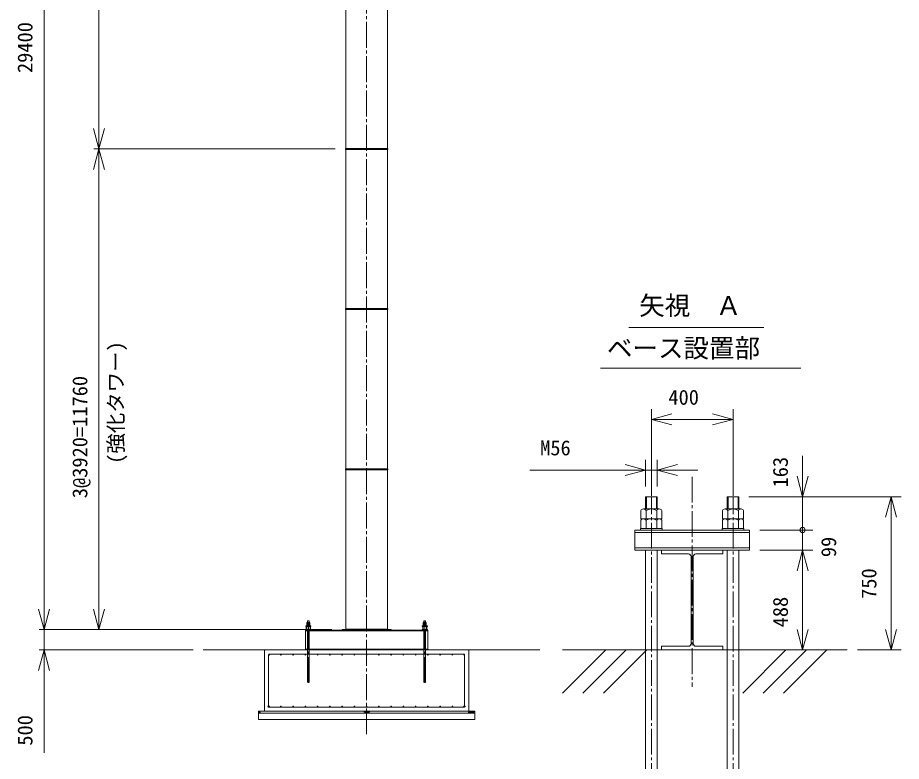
# Model space of a CAD drawing. Units: millimetres, scale not verified, with parts at other scales. Extents: x -21927 to 21954, y -31302 to 34257.
# Drawn here: x -21927 to -289, y -18047 to 149 of the extents above; entities that cross this region are included whole.
import ezdxf
from ezdxf.enums import TextEntityAlignment as Align

# ---------------------------------------------------------------- set-up
doc = ezdxf.new("R2010")
doc.units = ezdxf.units.MM
doc.header["$LTSCALE"] = 70
doc.linetypes.add('CHAIN2', pattern=[12, 9, -1, 1, -1])
for name, color, linetype, lineweight in [('0-3_05 寸法', 7, 'Continuous', 18), ('0-4_10 当社外形線', 3, 'Continuous', 18), ('0-5_12 当社中心線', 3, 'CHAIN2', 18), ('0-6_20 躯体・土木、外形線', 1, 'Continuous', 18)]:
    doc.layers.add(name, color=color, linetype=linetype, lineweight=lineweight)
doc.styles.add('ＭＳ ゴシック', font='')
doc.styles.get('ＭＳ ゴシック').set_extended_font_data('MS Gothic')

msp = doc.modelspace()

# ---------------------------------------------------------------- linework, layer by layer
at = {"layer": '0-3_05 寸法'}
for p, q in [((-21279.22, 14077.87), (-21279.22, -14322.13)), ((-19935.54, -2562.13), (-19935.54, 14077.87)), ((-19935.54, -3062.13), (-19935.54, -2562.13)), ((-14150.68, -3062.13), (-20060.54, -3062.13)), ((-14150.68, -3062.13), (-20060.54, -3062.13)), ((-19935.54, -3062.13), (-19935.54, -3562.13)), ((-19935.54, -14322.13), (-19935.54, -3562.13)), ((-6960.56, -7428.2), (-3657.09, -7428.2)), ((-7652.66, -8428.2), (-2750.2, -8428.2)), ((-6409.86, -11547.13), (-6409.86, -9431.64)), ((-4409.86, -11547.13), (-4409.86, -9431.64)), ((-6409.86, -9681.64), (-5909.86, -9681.64)), ((-5909.86, -9681.64), (-4909.86, -9681.64)), ((-4409.86, -9681.64), (-4909.86, -9681.64)), ((-2708.03, -11072.13), (-2708.03, -10572.13)), ((-6549.86, -11322.13), (-6549.86, -10669.66)), ((-6269.86, -11322.13), (-6269.86, -10669.66)), ((-7049.86, -10919.66), (-9383.2, -10919.66)), ((-6549.86, -10919.66), (-7049.86, -10919.66)), ((-6269.86, -10919.66), (-6549.86, -10919.66)), ((-6269.86, -10919.66), (-5769.86, -10919.66)), ((-5769.86, -10919.66), (-5269.86, -10919.66)), ((-2708.03, -11572.13), (-2708.03, -11072.13)), ((-4019.86, -11572.13), (-289.25, -11572.13)), ((-4019.86, -11572.13), (-2458.03, -11572.13)), ((-2708.03, -12387.13), (-2708.03, -11572.13)), ((-539.25, -11572.13), (-539.25, -12072.13)), ((-2708.03, -12387.13), (-2708.03, -11887.13)), ((-539.25, -12072.13), (-539.25, -14822.13)), ((-3754.86, -12387.13), (-2458.03, -12387.13)), ((-3754.86, -12387.13), (-2458.03, -12387.13)), ((-2708.03, -12882.13), (-2708.03, -12387.13)), ((-2708.03, -12387.13), (-2708.03, -12887.13)), ((-3754.86, -12882.13), (-2458.03, -12882.13)), ((-3754.86, -12882.13), (-2458.03, -12882.13)), ((-2708.03, -12882.13), (-2708.03, -13382.13)), ((-2708.03, -12882.13), (-2708.03, -13382.13)), ((-2708.03, -14822.13), (-2708.03, -13382.13)), ((-2708.03, -13382.13), (-2708.03, -13882.13)), ((-21279.22, -14322.13), (-21279.22, -13822.13)), ((-21279.22, -14822.13), (-21279.22, -14322.13)), ((-21279.22, -14822.13), (-21279.22, -14322.13)), ((-19935.54, -14822.13), (-19935.54, -14322.13)), ((-14232.68, -14822.13), (-21404.22, -14822.13)), ((-14232.68, -14822.13), (-21404.22, -14822.13)), ((-21279.22, -14822.13), (-21279.22, -15322.13)), ((-14231.68, -14822.13), (-20060.54, -14822.13)), ((-2708.03, -15322.13), (-2708.03, -14822.13)), ((-539.25, -15322.13), (-539.25, -14822.13)), ((-17632.68, -15322.13), (-21404.22, -15322.13)), ((-21279.22, -15322.13), (-21279.22, -15822.13)), ((-4019.86, -15322.13), (-2458.03, -15322.13)), ((-1363.47, -15322.13), (-289.25, -15322.13)), ((-21279.22, -15822.13), (-21279.22, -17838.8))]:
    msp.add_line(p, q, dxfattribs=at)
for points in [[(-19801.56, -2562.13), (-19935.54, -3062.13), (-20069.51, -2562.13)], [(-20069.51, -3562.13), (-19935.54, -3062.13), (-19801.56, -3562.13)], [(-5909.86, -9815.62), (-6409.86, -9681.64), (-5909.86, -9547.67)], [(-4909.86, -9547.67), (-4409.86, -9681.64), (-4909.86, -9815.62)], [(-7049.86, -10785.68), (-6549.86, -10919.66), (-7049.86, -11053.63)], [(-5769.86, -11053.63), (-6269.86, -10919.66), (-5769.86, -10785.68)], [(-2574.05, -11072.13), (-2708.03, -11572.13), (-2842, -11072.13)], [(-673.23, -12072.13), (-539.25, -11572.13), (-405.28, -12072.13)], [(-2842, -13382.13), (-2708.03, -12882.13), (-2574.05, -13382.13)], [(-2842, -13382.13), (-2708.03, -12882.13), (-2574.05, -13382.13)], [(-21145.24, -14322.13), (-21279.22, -14822.13), (-21413.19, -14322.13)], [(-21145.24, -14322.13), (-21279.22, -14822.13), (-21413.19, -14322.13)], [(-19801.56, -14322.13), (-19935.54, -14822.13), (-20069.51, -14322.13)], [(-2574.05, -14822.13), (-2708.03, -15322.13), (-2842, -14822.13)], [(-405.28, -14822.13), (-539.25, -15322.13), (-673.23, -14822.13)], [(-21413.19, -15822.13), (-21279.22, -15322.13), (-21145.24, -15822.13)]]:
    msp.add_lwpolyline(points, dxfattribs=at)
msp.add_circle((-2708.03, -12387.13), 62.5, dxfattribs=at)
msp.add_circle((-2708.03, -12387.13), 62.5, dxfattribs=at)
at = {"layer": '0-4_10 当社外形線'}
for p, q in [((-13890.68, 2805.87), (-13890.68, -3050.13)), ((-12874.68, -3050.13), (-12874.68, 2805.87)), ((-12864.68, -3050.13), (-13900.68, -3050.13)), ((-13900.68, -3050.13), (-13900.68, -3062.13)), ((-13900.68, -3074.13), (-13900.68, -3062.13)), ((-12864.68, -3062.13), (-13900.68, -3062.13)), ((-12864.68, -3074.13), (-13900.68, -3074.13)), ((-13890.68, -3074.13), (-13890.68, -6970.13)), ((-12874.68, -6970.13), (-12874.68, -3074.13)), ((-12864.68, -3050.13), (-12864.68, -3062.13)), ((-12864.68, -3074.13), (-12864.68, -3062.13)), ((-12864.68, -6970.13), (-13900.68, -6970.13)), ((-13900.68, -6970.13), (-13900.68, -6982.13)), ((-13900.68, -6994.13), (-13900.68, -6982.13)), ((-12864.68, -6982.13), (-13900.68, -6982.13)), ((-12864.68, -6994.13), (-13900.68, -6994.13)), ((-13890.68, -6994.13), (-13890.68, -10890.13)), ((-12874.68, -10890.13), (-12874.68, -6994.13)), ((-12864.68, -6970.13), (-12864.68, -6982.13)), ((-12864.68, -6994.13), (-12864.68, -6982.13)), ((-12864.68, -10890.13), (-13900.68, -10890.13)), ((-13900.68, -10890.13), (-13900.68, -10902.13)), ((-13900.68, -10914.13), (-13900.68, -10902.13)), ((-12864.68, -10902.13), (-13900.68, -10902.13)), ((-12864.68, -10914.13), (-13900.68, -10914.13)), ((-13890.68, -10914.13), (-13890.68, -14810.13)), ((-12874.68, -14810.13), (-12874.68, -10914.13)), ((-12864.68, -10890.13), (-12864.68, -10902.13)), ((-12864.68, -10914.13), (-12864.68, -10902.13)), ((-6549.86, -11572.13), (-6549.86, -11872.13)), ((-6533.01, -11572.13), (-6533.01, -11872.13)), ((-6286.71, -11572.13), (-6286.71, -11872.13)), ((-4549.86, -11572.13), (-4549.86, -11872.13)), ((-4533.01, -11572.13), (-4533.01, -11872.13)), ((-4286.71, -11572.13), (-4286.71, -11872.13)), ((-6604.72, -11872.13), (-6215.01, -11872.13)), ((-4604.72, -11872.13), (-4215.01, -11872.13)), ((-6604.72, -12112.13), (-6215.01, -12112.13)), ((-6539.77, -11909.63), (-6539.77, -12112.13)), ((-6279.96, -11909.63), (-6279.96, -12112.13)), ((-4604.72, -12112.13), (-4215.01, -12112.13)), ((-4539.77, -11909.63), (-4539.77, -12112.13)), ((-4279.96, -11909.63), (-4279.96, -12112.13)), ((-6539.77, -12149.63), (-6539.77, -12352.13)), ((-6279.96, -12149.63), (-6279.96, -12352.13)), ((-4539.77, -12149.63), (-4539.77, -12352.13)), ((-4279.96, -12149.63), (-4279.96, -12352.13)), ((-6814.86, -12882.13), (-6814.86, -12387.13)), ((-6814.86, -12387.13), (-4004.86, -12387.13)), ((-6814.86, -12447.13), (-4004.86, -12447.13)), ((-6677.17, -12387.13), (-6677.17, -12352.13)), ((-6677.17, -12352.13), (-6142.56, -12352.13)), ((-6604.86, -12352.13), (-6214.86, -12352.13)), ((-6142.56, -12352.13), (-6142.56, -12387.13)), ((-4677.17, -12387.13), (-4677.17, -12352.13)), ((-4677.17, -12352.13), (-4142.56, -12352.13)), ((-4604.86, -12352.13), (-4214.86, -12352.13)), ((-4142.56, -12352.13), (-4142.56, -12387.13)), ((-4004.86, -12882.13), (-4004.86, -12387.13)), ((-4004.86, -12822.13), (-6814.86, -12822.13)), ((-4004.86, -12882.13), (-6814.86, -12882.13)), ((-6549.86, -19562.13), (-6549.86, -12882.13)), ((-6269.86, -12882.13), (-6269.86, -19562.13)), ((-4549.86, -12882.13), (-4549.86, -19562.13)), ((-4269.86, -19562.13), (-4269.86, -12882.13)), ((-5437.36, -13037.13), (-5437.36, -15167.13)), ((-5382.36, -13037.13), (-5382.36, -15167.13)), ((-14828.68, -14728.13), (-14828.68, -14652.13)), ((-14826.18, -14652.13), (-14826.18, -14612.13)), ((-14789.18, -14652.13), (-14789.18, -14612.13)), ((-14786.68, -14652.13), (-14786.68, -14612.13)), ((-14786.68, -14652.13), (-14786.68, -14728.13)), ((-11978.68, -14652.13), (-11978.68, -14612.13)), ((-11978.68, -14652.13), (-11978.68, -14728.13)), ((-11976.18, -14652.13), (-11976.18, -14612.13)), ((-11939.18, -14652.13), (-11939.18, -14612.13)), ((-11936.68, -14728.13), (-11936.68, -14652.13)), ((-14882.68, -14834.13), (-11882.68, -14834.13)), ((-14882.68, -15322.13), (-14882.68, -14834.13)), ((-14882.68, -14852.13), (-11882.68, -14852.13)), ((-14870.18, -14747.13), (-14870.18, -14735.13)), ((-14870.18, -14735.13), (-14745.18, -14735.13)), ((-14870.18, -14747.13), (-14745.18, -14747.13)), ((-14870.18, -14834.13), (-14870.18, -14822.13)), ((-14870.18, -14822.13), (-14745.18, -14822.13)), ((-14859.68, -14822.13), (-14859.68, -14747.13)), ((-14847.68, -14822.13), (-14847.68, -14747.13)), ((-14828.68, -16122.13), (-14828.68, -14834.13)), ((-14786.68, -14834.13), (-14786.68, -16122.13)), ((-14767.68, -14822.13), (-14767.68, -14747.13)), ((-14755.68, -14822.13), (-14755.68, -14747.13)), ((-14745.18, -14747.13), (-14745.18, -14735.13)), ((-12782.68, -14822.13), (-13982.68, -14822.13)), ((-13982.68, -14822.13), (-13982.68, -14834.13)), ((-12863.68, -14834.13), (-13901.68, -14834.13)), ((-12864.68, -14810.13), (-13900.68, -14810.13)), ((-13900.68, -14810.13), (-13900.68, -14822.13)), ((-12864.68, -14810.13), (-12864.68, -14822.13)), ((-12782.68, -14822.13), (-12782.68, -14834.13)), ((-12020.18, -14747.13), (-12020.18, -14735.13)), ((-11895.18, -14735.13), (-12020.18, -14735.13)), ((-11895.18, -14747.13), (-12020.18, -14747.13)), ((-11895.18, -14822.13), (-12020.18, -14822.13)), ((-12009.68, -14822.13), (-12009.68, -14747.13)), ((-11997.68, -14822.13), (-11997.68, -14747.13)), ((-11978.68, -14834.13), (-11978.68, -16122.13)), ((-11936.68, -16122.13), (-11936.68, -14834.13)), ((-11917.68, -14822.13), (-11917.68, -14747.13)), ((-11905.68, -14822.13), (-11905.68, -14747.13)), ((-11895.18, -14747.13), (-11895.18, -14735.13)), ((-11895.18, -14834.13), (-11895.18, -14822.13)), ((-11882.68, -14834.13), (-11882.68, -15322.13)), ((-14882.68, -15304.13), (-11882.68, -15304.13)), ((-14882.68, -15322.13), (-11882.68, -15322.13))]:
    msp.add_line(p, q, dxfattribs=at)
for points in [[(-6549.86, -11572.13), (-6269.86, -11572.13), (-6269.86, -11872.13)], [(-4549.86, -11572.13), (-4269.86, -11572.13), (-4269.86, -11872.13)], [(-6669.67, -11909.63), (-6669.67, -12112.13), (-6150.06, -12112.13), (-6150.06, -11909.63)], [(-4669.67, -11909.63), (-4669.67, -12112.13), (-4150.06, -12112.13), (-4150.06, -11909.63)], [(-6669.67, -12149.63), (-6669.67, -12352.13), (-6150.06, -12352.13), (-6150.06, -12149.63)], [(-4669.67, -12149.63), (-4669.67, -12352.13), (-4150.06, -12352.13), (-4150.06, -12149.63)], [(-4659.86, -12882.13), (-6159.86, -12882.13), (-6159.86, -12972.13), (-5502.36, -12972.13)], [(-4659.86, -12882.13), (-4659.86, -12972.13), (-5317.36, -12972.13)], [(-14845.18, -14690.13), (-14845.18, -14652.13), (-14770.18, -14652.13), (-14770.18, -14690.13)], [(-14845.18, -14728.13), (-14845.18, -14690.13), (-14770.18, -14690.13), (-14770.18, -14728.13)], [(-14828.68, -14652.13), (-14828.68, -14612.13), (-14786.68, -14612.13)], [(-11920.18, -14690.13), (-11920.18, -14652.13), (-11995.18, -14652.13), (-11995.18, -14690.13)], [(-11920.18, -14728.13), (-11920.18, -14690.13), (-11995.18, -14690.13), (-11995.18, -14728.13)], [(-11936.68, -14652.13), (-11936.68, -14612.13), (-11978.68, -14612.13)], [(-14870.18, -14834.13), (-14745.18, -14834.13), (-14745.18, -14822.13)], [(-14846.68, -14735.13), (-14846.68, -14728.13), (-14768.68, -14728.13), (-14768.68, -14735.13)], [(-11895.18, -14834.13), (-12020.18, -14834.13), (-12020.18, -14822.13)], [(-11918.68, -14735.13), (-11918.68, -14728.13), (-11996.68, -14728.13), (-11996.68, -14735.13)], [(-4659.86, -15322.13), (-6159.86, -15322.13), (-6159.86, -15232.13), (-5502.36, -15232.13)], [(-4659.86, -15322.13), (-4659.86, -15232.13), (-5317.36, -15232.13)]]:
    msp.add_lwpolyline(points, dxfattribs=at)
for centre, radius, start, end in [((-6604.72, -11947.13), 75, 30, 150), ((-6409.86, -12115.88), 243.75, 57.79577, 122.20423), ((-6215.01, -11947.13), 75, 30, 150), ((-4604.72, -11947.13), 75, 30, 150), ((-4409.86, -12115.88), 243.75, 57.79577, 122.20423), ((-4215.01, -11947.13), 75, 30, 150), ((-6604.72, -12187.13), 75, 30, 150), ((-6409.86, -12355.88), 243.75, 57.79577, 122.20423), ((-6215.01, -12187.13), 75, 30, 150), ((-4604.72, -12187.13), 75, 30, 150), ((-4409.86, -12355.88), 243.75, 57.79577, 122.20423), ((-4215.01, -12187.13), 75, 30, 150), ((-5502.36, -13037.13), 65, 0, 90), ((-5317.36, -13037.13), 65, 90, 180), ((-5502.36, -15167.13), 65, 270, 0), ((-5317.36, -15167.13), 65, 180, 270)]:
    msp.add_arc(centre, radius, start, end, dxfattribs=at)
at = {"layer": '0-5_12 当社中心線'}
for p, q in [((-13382.68, -17386.43), (-13382.68, 16148.66)), ((-13382.68, -17386.43), (-13382.68, 16148.66)), ((-5409.86, -11082.13), (-5409.86, -16222.13)), ((-6409.86, -19562.13), (-6409.86, -11572.13)), ((-4409.86, -19562.13), (-4409.86, -11572.13)), ((-14807.68, -16127.13), (-14807.68, -14612.13)), ((-11957.68, -16127.13), (-11957.68, -14612.13))]:
    msp.add_line(p, q, dxfattribs=at)
at = {"layer": '0-6_20 躯体・土木、外形線'}
for p, q in [((-17382.68, -15322.13), (-9143.22, -15322.13)), ((-15883.17, -15322.13), (-14857.68, -15322.13)), ((-15882.19, -16822.13), (-15882.19, -15322.13)), ((-10882.19, -15322.13), (-11907.68, -15322.13)), ((-10882.19, -16822.13), (-10882.19, -15322.13)), ((-6159.86, -15322.13), (-8584.46, -15322.13)), ((-7523.8, -15322.13), (-8584.46, -16382.79)), ((-7023.8, -15322.13), (-8084.46, -16382.79)), ((-6523.8, -15322.13), (-7584.46, -16382.79)), ((-1613.47, -15322.13), (-4659.86, -15322.13)), ((-3113.47, -15322.13), (-4174.13, -16382.79)), ((-2613.47, -15322.13), (-3674.13, -16382.79)), ((-2113.47, -15322.13), (-3174.13, -16382.79)), ((-15782.19, -16706.13), (-15782.19, -15438.13)), ((-10998.19, -15422.13), (-15766.19, -15422.13)), ((-10982.19, -16706.13), (-10982.19, -15438.13)), ((-10732.19, -16822.13), (-16032.19, -16822.13)), ((-16032.19, -16822.13), (-16032.19, -17022.13)), ((-10732.19, -16872.13), (-16032.19, -16872.13)), ((-10982.19, -16722.13), (-15782.19, -16722.13)), ((-10732.19, -16822.13), (-10732.19, -17022.13)), ((-10732.19, -17022.13), (-16032.19, -17022.13))]:
    msp.add_line(p, q, dxfattribs=at)
for centre, radius in [((-15766.19, -15438.13), 8), ((-15482.19, -15438.13), 8), ((-15182.19, -15438.13), 8), ((-14882.19, -15438.13), 8), ((-14582.19, -15438.13), 8), ((-14282.19, -15438.13), 8), ((-13982.19, -15438.13), 8), ((-13682.19, -15438.13), 8), ((-13382.19, -15438.13), 8), ((-13082.19, -15438.13), 8), ((-12782.19, -15438.13), 8), ((-12482.19, -15438.13), 8), ((-12182.19, -15438.13), 8), ((-11882.19, -15438.13), 8), ((-11582.19, -15438.13), 8), ((-11282.19, -15438.13), 8), ((-10998.19, -15438.13), 8), ((-16024.62, -16827.18), 2.5), ((-16024.18, -16842.69), 2.5), ((-16022.85, -16855.98), 2.5), ((-16014.87, -16834.71), 2.5), ((-16013.98, -16848.45), 2.5), ((-16013.1, -16862.18), 2.5), ((-16006.89, -16827.63), 2.5), ((-16002.45, -16841.36), 2.5), ((-16001.57, -16855.53), 2.5), ((-15994.47, -16828.51), 2.5), ((-15988.26, -16846.67), 2.5), ((-15766.19, -16706.13), 8), ((-15482.19, -16706.13), 8), ((-15482.19, -16706.13), 8), ((-15182.19, -16706.13), 8), ((-14882.19, -16706.13), 8), ((-14882.19, -16706.13), 8), ((-14582.19, -16706.13), 8), ((-14282.19, -16706.13), 8), ((-13982.19, -16706.13), 8), ((-13682.19, -16706.13), 8), ((-13443.86, -16829.47), 2.5), ((-13443.42, -16844.98), 2.5), ((-13442.09, -16858.27), 2.5), ((-13434.11, -16837), 2.5), ((-13433.22, -16850.74), 2.5), ((-13432.34, -16864.47), 2.5), ((-13426.13, -16829.92), 2.5), ((-13421.69, -16843.65), 2.5), ((-13420.81, -16857.82), 2.5), ((-13413.71, -16830.8), 2.5), ((-13407.5, -16848.96), 2.5), ((-13395.6, -16830.37), 2.5), ((-13395.15, -16845.87), 2.5), ((-13393.82, -16859.16), 2.5), ((-13382.19, -16706.13), 8), ((-13385.84, -16837.9), 2.5), ((-13384.95, -16851.63), 2.5), ((-13384.07, -16865.36), 2.5), ((-13377.86, -16830.81), 2.5), ((-13373.43, -16844.54), 2.5), ((-13372.54, -16858.72), 2.5), ((-13365.44, -16831.7), 2.5), ((-13359.24, -16849.86), 2.5), ((-13347.33, -16831.26), 2.5), ((-13346.89, -16846.76), 2.5), ((-13345.56, -16860.05), 2.5), ((-13337.57, -16838.79), 2.5), ((-13336.69, -16852.52), 2.5), ((-13335.8, -16866.26), 2.5), ((-13329.59, -16831.7), 2.5), ((-13325.16, -16845.43), 2.5), ((-13324.27, -16859.61), 2.5), ((-13317.18, -16832.59), 2.5), ((-13310.97, -16850.75), 2.5), ((-13082.19, -16706.13), 8), ((-12782.19, -16706.13), 8), ((-12482.19, -16706.13), 8), ((-12182.19, -16706.13), 8), ((-11882.19, -16706.13), 8), ((-11582.19, -16706.13), 8), ((-11282.19, -16706.13), 8), ((-10998.19, -16706.13), 8), ((-10885.76, -16834.53), 2.5), ((-10885.31, -16850.03), 2.5), ((-10883.98, -16863.32), 2.5), ((-10876, -16842.06), 2.5), ((-10875.11, -16855.79), 2.5), ((-10874.23, -16869.53), 2.5), ((-10868.02, -16834.97), 2.5), ((-10863.59, -16848.71), 2.5), ((-10862.7, -16862.88), 2.5), ((-10855.6, -16835.86), 2.5), ((-10849.4, -16854.02), 2.5), ((-10836.06, -16831.98), 2.5), ((-10835.62, -16847.49), 2.5), ((-10834.29, -16860.78), 2.5), ((-10826.31, -16839.51), 2.5), ((-10825.42, -16853.25), 2.5), ((-10824.54, -16866.98), 2.5), ((-10818.33, -16832.43), 2.5), ((-10813.89, -16846.16), 2.5), ((-10813.01, -16860.33), 2.5), ((-10805.91, -16833.31), 2.5), ((-10799.7, -16851.48), 2.5), ((-10783.83, -16830.71), 2.5), ((-10783.38, -16846.22), 2.5), ((-10782.05, -16859.51), 2.5), ((-10774.07, -16838.24), 2.5), ((-10773.18, -16851.97), 2.5), ((-10772.3, -16865.71), 2.5), ((-10766.09, -16831.15), 2.5), ((-10761.65, -16844.89), 2.5), ((-10760.77, -16859.06), 2.5), ((-10753.67, -16832.04), 2.5)]:
    msp.add_circle(centre, radius, dxfattribs=at)
for centre, start, end in [((-15766.19, -15438.13), 90, 180), ((-10998.19, -15438.13), 0, 90), ((-15782.19, -16706.13), 90, 270), ((-10982.19, -16706.13), 270, 90)]:
    msp.add_arc(centre, 16, start, end, dxfattribs=at)

# ---------------------------------------------------------------- texts
at = {"layer": '0-3_05 寸法', "style": 'ＭＳ ゴシック'}
for s, p in [('29400', (-21454.22, -1205.47)), ('(強化タワー)', (-19231.35, -10767.69)), ('3@3920=11760', (-20110.54, -11608.8)), ('163', (-2958.03, -11345.26)), ('99', (-1775.71, -13051.3)), ('750', (-789.25, -14072.13)), ('488', (-2958.03, -14768.8)), ('500', (-21454.22, -17663.8))]:
    msp.add_text(s, height=366.6, rotation=90, dxfattribs=at).set_placement(p, align=Align.BOTTOM_LEFT)
for s, height, p in [('矢視\u3000Ａ', 458.2, (-6707.02, -7261.53)), ('ベース設置部', 458.2, (-7498.69, -8303.2)), ('400', 366.6, (-5993.2, -9431.64)), ('M56', 366.6, (-9133.2, -10669.66))]:
    msp.add_text(s, height=height, dxfattribs=at).set_placement(p, align=Align.BOTTOM_LEFT)

doc.saveas('drawing.dxf')
